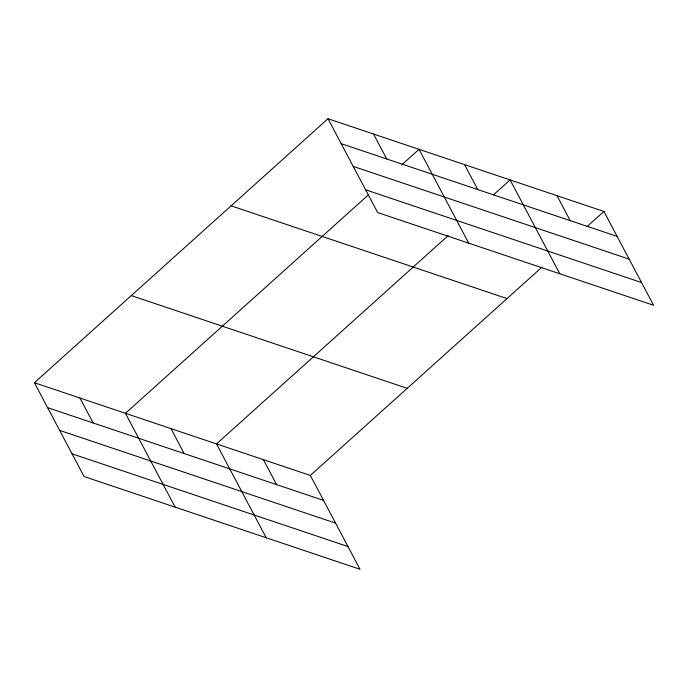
<?xml version="1.0" encoding="UTF-8"?>
<svg xmlns="http://www.w3.org/2000/svg" width="688" height="688" viewBox="0 0 688 688"><rect width="100%" height="100%" fill="white"/><g stroke="black" fill="none" stroke-linecap="round" stroke-linejoin="round"><path stroke-width="1.03" d="M34.4 382.709L310.331 475.442L360.013 569.277L84.082 476.543L34.4 382.709L327.987 118.723L603.918 211.457L653.6 305.291L377.669 212.558L327.987 118.723M368.218 195.022L125.457 413.316L175.139 507.151M401.577 165.034L419.044 149.322L468.726 243.156M448.163 235.623L216.514 443.915L266.196 537.749M493.425 194.919L510.1 179.921L559.783 273.755M310.331 475.442L541.972 267.15M587.242 226.447L603.918 211.457M341.196 143.663L617.127 236.397M353.236 166.401L629.159 259.135M365.638 189.819L641.56 282.553M231.108 205.841L507.03 298.575M131.288 295.591L407.21 388.333M47.61 407.657L323.541 500.391M59.641 430.387L335.572 523.129M72.042 453.813L347.973 546.547M557.013 195.693L570.214 220.633M464.572 164.621L477.782 189.57M373.515 134.022L386.725 158.971M263.418 459.679L276.628 484.627M170.985 428.615L184.195 453.564M79.928 398.017L93.138 422.957"/></g></svg>
